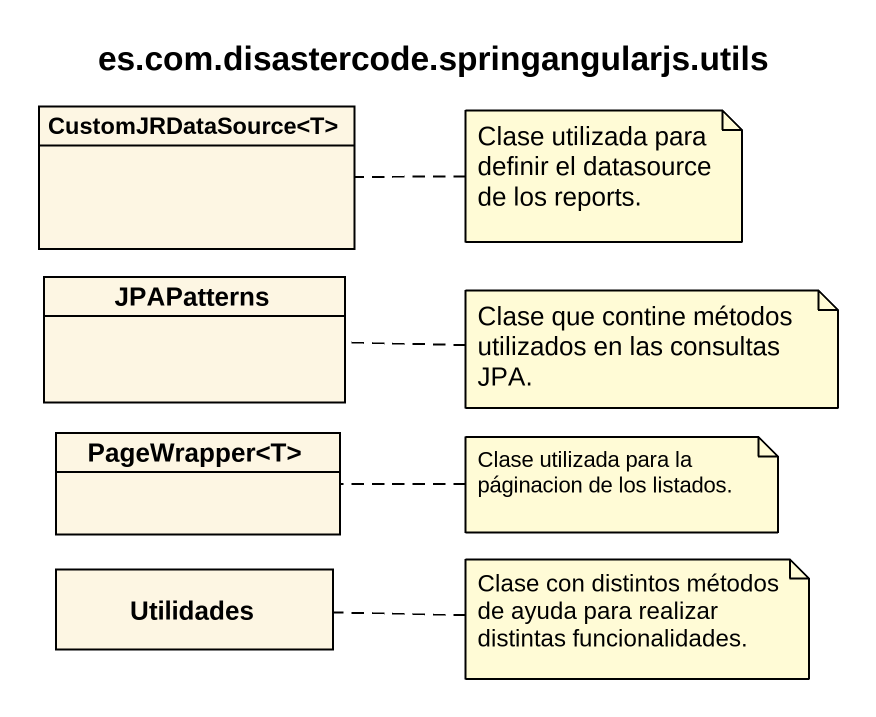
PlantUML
@startuml
title es.com.disastercode.springangularjs.utils
hide circle
hide empty members
class "CustomJRDataSource<T>" as CustomJRDataSource_T
class JPAPatterns
class "PageWrapper<T>" as PageWrapper_T
class Utilidades
note right of CustomJRDataSource_T : Clase utilizada para definir el datasource de los reports.
note right of JPAPatterns : Clase que contine métodos utilizados en las consultas JPA.
note right of PageWrapper_T : Clase utilizada para la páginacion de los listados.
note right of Utilidades : Clase con distintos métodos de ayuda para realizar distintas funcionalidades.
@enduml
